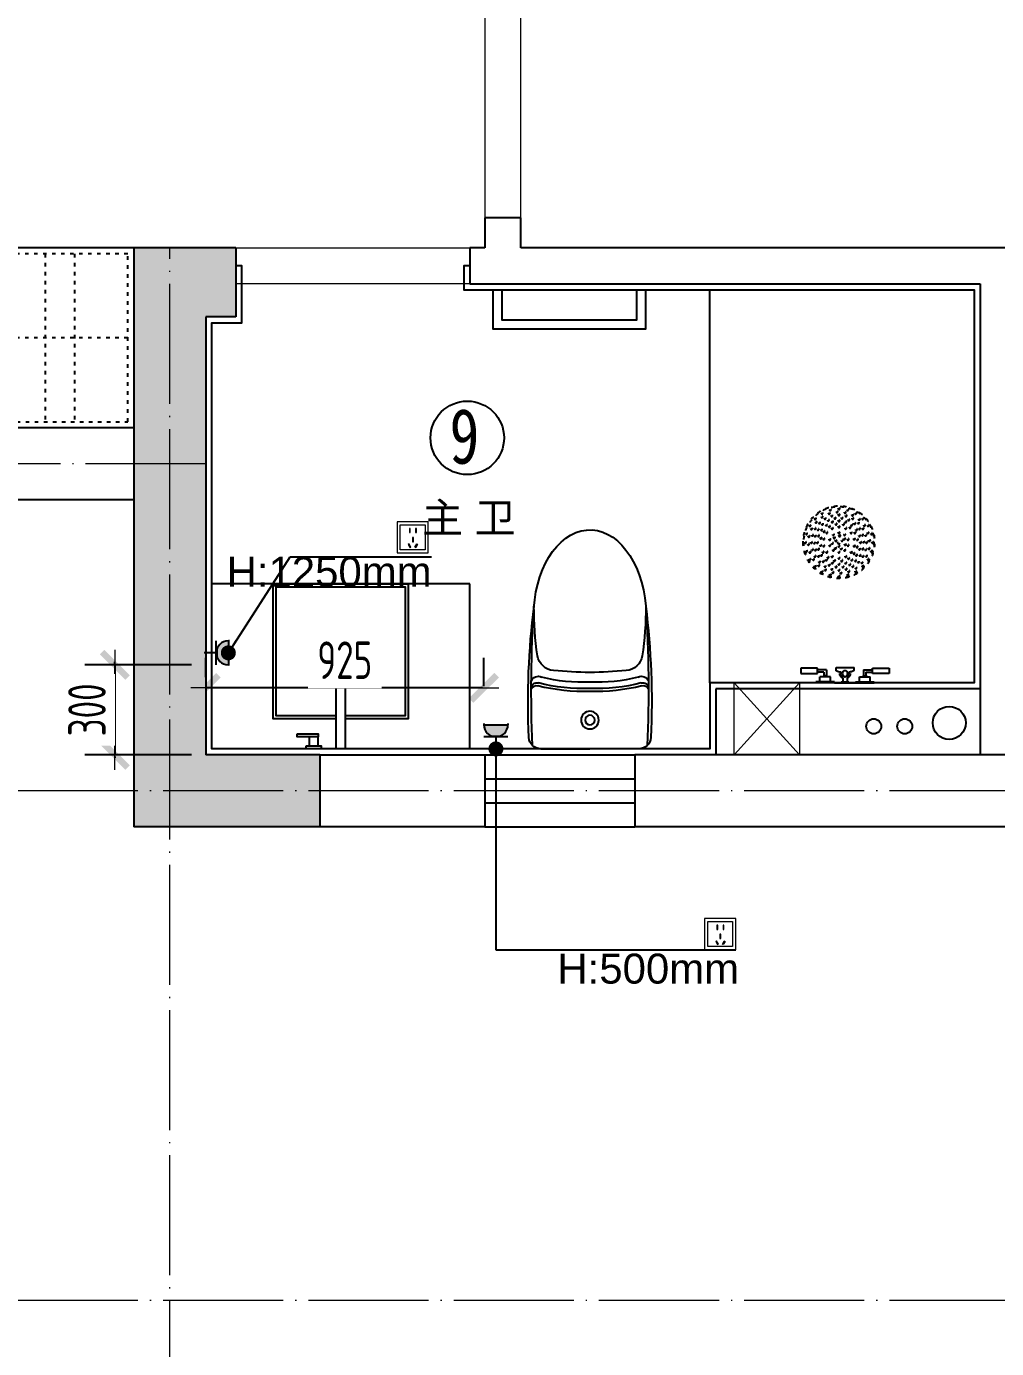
# Model space of a CAD drawing. Header units: inches. Extents: x -50945 to 250244, y -404780 to 18493.
# Drawn here: x 102031 to 105263, y -284927 to -280521 of the extents above; entities that cross this region are included whole.
import ezdxf

# ---------------------------------------------------------------- set-up
doc = ezdxf.new("R2010")
doc.units = ezdxf.units.IN
doc.header["$MEASUREMENT"] = 0
for name, pattern in [('ACAD_ISO03W100', [30, 12, -18]), ('DOTE', [2.42, 2, -0.2, 0.02, -0.2]), ('iGo户型优化31', [0.35, 0.25, -0.1])]:
    doc.linetypes.add(name, pattern=pattern)
for name, color, linetype, lineweight in [('0000插座', 1, 'Continuous', 25), ('0000照明', 241, 'Continuous', 25), ('天棚材质标注', 2, 'Continuous', 5), ('门', 65, 'Continuous', 13)]:
    doc.layers.add(name, color=color, linetype=linetype, lineweight=lineweight)
for name, color, linetype in [('D-ARCHI', 250, 'Continuous'), ('EVH 立面填充', 8, 'Continuous'), ('IBS-003-建筑窗框', 3, 'Continuous'), ('IBS-182-原建筑非承重墙', 150, 'Continuous'), ('IBS-200-原建筑承重墙柱', 200, 'Continuous'), ('IBS-63-原建筑窗', 63, 'Continuous'), ('IDS-030-造型完成面(看线)', 30, 'Continuous'), ('IDS-040-固定高家具', 40, 'Continuous'), ('IFF-31-卫浴洁具', 31, 'Continuous'), ('iGo户型优化', 7, 'Continuous'), ('房间编号', 50, 'Continuous')]:
    doc.layers.add(name, color=color, linetype=linetype)
doc.styles.add('ARI', font='', dxfattribs={"width": 0.8, "height": 200})
doc.styles.add('HBA-DIMT', font='ARCHS.SHX', dxfattribs={"width": 0.8})
doc.styles.add('MtXpl_Arial_Unicode_', font='Arial Unicode.ttf')
doc.styles.get("Standard").update_dxf_attribs({"font": 'Arial.ttf'})
doc.styles.get('ARI').set_extended_font_data('SimSun')
doc.dimstyles.new('HBA_40', dxfattribs={"dimscale": 50, "dimtxt": 2.5, "dimasz": 0.1, "dimexe": 2, "dimexo": 2.5, "dimgap": 0.6, "dimtad": 1, "dimdec": 0, "dimrnd": 5, "dimzin": 0, "dimtxsty": 'HBA-DIMT', "dimblk": 'HBA_DIMENSION_TICK', "dimblk1": 'HBA_DIMENSION_TICK', "dimblk2": 'HBA_DIMENSION_TICK', "dimcen": 0.125, "dimclrd": 44, "dimclre": 44, "dimclrt": 2, "dimadec": 0, "dimazin": 0, "dimtfac": 1, "dimtdec": 0, "dimtix": 1, "dimtmove": 1, "dimatfit": 3, "dimldrblk": 'HBA_Leader_Dot', "dimfxl": 0, "dimtvp": 1, "dimtfill": 1, "dimtolj": 1, "dimtzin": 0, "dimarcsym": 0})

# ---------------------------------------------------------------- blocks, each defined once
blk = doc.blocks.new('A$C4f8d1d60')
at = {"color": 8}
for p, q in [((48.8, 294, 0), (31.2, 294, 0)), ((31.2, 294, 0), (31.2, 239, 0)), ((48.8, 239, 0), (48.8, 294, 0)), ((48.8, 294, 0), (48.8, 294, 0)), ((3.6, 244, 0), (0, 244, 0)), ((0, 182, 0), (0, 244, 0)), ((3.6, 182, 0), (3.6, 244, 0)), ((3.6, 230.5, 0), (20, 230.5, 0)), ((20, 195.5, 0), (20, 230.5, 0)), ((31.2, 239, 0), (48.8, 239, 0)), ((36, 217, 0), (36, 239, 0)), ((44, 209, 0), (44, 239, 0)), ((3.6, 182, 0), (0, 182, 0)), ((0, 112, 0), (0, 182, 0)), ((3.6, 195.5, 0), (20, 195.5, 0)), ((24, 220, 0), (20, 220, 0)), ((24, 206, 0), (20, 206, 0)), ((24, 206, 0), (24, 220, 0)), ((36, 217, 0), (24, 217, 0)), ((44, 209, 0), (24, 209, 0)), ((41, 177.9, 0), (50.8, 177.9, 0)), ((50.8, 117.7, 0), (50.8, 177.9, 0)), ((3.6, 159.5, 0), (0, 159.5, 0)), ((0, 159.5, 0), (0, 134.5, 0)), ((3.6, 134.5, 0), (0, 134.5, 0)), ((3.6, 134.5, 0), (3.6, 159.5, 0)), ((15.4, 154.5, 0), (3.6, 154.5, 0)), ((15.4, 139.5, 0), (3.6, 139.5, 0)), ((31.2, 164.5, 0), (31.2, 159.5, 0)), ((31.2, 159.5, 0), (36.2, 159.5, 0)), ((31.2, 134.5, 0), (31.2, 129.5, 0)), ((31.2, 134.5, 0), (36.2, 134.2, 0)), ((3.6, 112, 0), (0, 112, 0)), ((0, 112, 0), (0, 50, 0)), ((3.6, 112, 0), (3.6, 50, 0)), ((3.6, 98.5, 0), (20, 98.5, 0)), ((20, 98.5, 0), (20, 63.5, 0)), ((40.5, 117.7, 0), (50.8, 117.7, 0)), ((3.6, 50, 0), (0, 50, 0)), ((3.6, 63.5, 0), (20, 63.5, 0)), ((24, 88, 0), (20, 88, 0)), ((24, 74, 0), (20, 74, 0)), ((24, 88, 0), (24, 74, 0)), ((44, 85, 0), (24, 85, 0)), ((36, 77, 0), (24, 77, 0)), ((31.2, 0, 0), (31.2, 55, 0)), ((31.2, 55, 0), (48.8, 55, 0)), ((36, 77, 0), (36, 55, 0)), ((44, 85, 0), (44, 55, 0)), ((48.8, 55, 0), (48.8, 0, 0)), ((48.8, 0, 0), (31.2, 0, 0)), ((48.8, 0, 0), (48.8, 0, 0))]:
    blk.add_line(p, q, dxfattribs=at)
at = {"color": 8, "linetype": 'ACAD_ISO03W100'}
for centre, radius in [((468.8, 126.7, 0), 120), ((468.8, 126.7, 0), 118), ((412.8, 223.7, 0), 3), ((423.5, 218.1, 0), 3), ((439.9, 234.9, 0), 3), ((448.7, 226.8, 0), 3), ((468.8, 238.7, 0), 3), ((468.8, 218.7, 0), 3), ((475.3, 228.5, 0), 3), ((497.8, 234.9, 0), 3), ((501.4, 223.4, 0), 3), ((524.8, 223.7, 0), 3), ((371.8, 182.7, 0), 3), ((383.9, 183.2, 0), 3), ((389.6, 205.9, 0), 3), ((401.4, 203.3, 0), 3), ((403.8, 191.8, 0), 3), ((408, 181.7, 0), 3), ((422.8, 206.4, 0), 3), ((425.9, 196.6, 0), 3), ((426.5, 185, 0), 3), ((432.2, 176.7, 0), 3), ((445, 215.6, 0), 3), ((446.6, 195.2, 0), 3), ((447.4, 205.9, 0), 3), ((454.1, 187, 0), 3), ((457.3, 177.4, 0), 3), ((468.8, 198.7, 0), 3), ((470.5, 208.7, 0), 3), ((478.3, 188, 0), 3), ((480.4, 177.4, 0), 3), ((491.1, 195.2, 0), 3), ((492.7, 215.6, 0), 3), ((493.6, 204.9, 0), 3), ((501, 179.8, 0), 3), ((511.2, 185, 0), 3), ((514.6, 194.8, 0), 3), ((514.8, 206.4, 0), 3), ((525.3, 211.7, 0), 3), ((531.9, 179.2, 0), 3), ((533.9, 191.8, 0), 3), ((545.4, 194.2, 0), 3), ((548, 205.9, 0), 3), ((565.8, 182.7, 0), 3), ((360.7, 155.7, 0), 3), ((367, 133.2, 0), 3), ((372.2, 159.3, 0), 3), ((380, 150.6, 0), 3), ((387.9, 140.1, 0), 3), ((389.2, 172.7, 0), 3), ((395, 162.3, 0), 3), ((400.4, 149, 0), 3), ((407.6, 136.2, 0), 3), ((410.6, 169.1, 0), 3), ((415.8, 158.9, 0), 3), ((422, 149.3, 0), 3), ((436.4, 167.4, 0), 3), ((443, 145.6, 0), 3), ((448.2, 134.3, 0), 3), ((459, 157.2, 0), 3), ((461.8, 147.6, 0), 3), ((474.8, 137.1, 0), 3), ((478.7, 157.2, 0), 3), ((480.8, 145.2, 0), 3), ((494.7, 145.6, 0), 3), ((501.3, 167.4, 0), 3), ((515.7, 149.3, 0), 3), ((518.8, 163.4, 0), 3), ((527.1, 169.1, 0), 3), ((529.1, 141.5, 0), 3), ((537.3, 149, 0), 3), ((544.1, 159.3, 0), 3), ((548.5, 172.7, 0), 3), ((550.2, 136.7, 0), 3), ((557.7, 150.6, 0), 3), ((560.2, 172, 0), 3), ((568.8, 146.8, 0), 3), ((577, 155.7, 0), 3), ((356.8, 126.7, 0), 3), ((360.7, 97.8, 0), 3), ((368.8, 106.7, 0), 3), ((376.8, 126.7, 0), 3), ((380, 102.9, 0), 3), ((387.5, 116.8, 0), 3), ((393.6, 94.2, 0), 3), ((396.8, 126.7, 0), 3), ((400.4, 104.5, 0), 3), ((408.6, 112, 0), 3), ((416.8, 126.7, 0), 3), ((418.8, 90.1, 0), 3), ((422, 104.2, 0), 3), ((436.4, 86.1, 0), 3), ((436.8, 126.7, 0), 3), ((443, 107.9, 0), 3), ((450.1, 115.3, 0), 3), ((456.8, 126.7, 0), 3), ((459, 96.3, 0), 3), ((466.1, 104.9, 0), 3), ((468.8, 126.7, 0), 5), ((474.8, 116.4, 0), 3), ((478.7, 96.3, 0), 3), ((484.2, 111, 0), 3), ((490.7, 128.9, 0), 3), ((494.7, 107.9, 0), 3), ((500.8, 126.7, 0), 3), ((501.3, 86.1, 0), 3), ((515.7, 104.2, 0), 3), ((520.8, 126.7, 0), 3), ((521.8, 94.6, 0), 3), ((530.1, 117.3, 0), 3), ((537.3, 104.5, 0), 3), ((540.8, 126.7, 0), 3), ((542.7, 91.2, 0), 3), ((549.8, 113.4, 0), 3), ((557.7, 102.9, 0), 3), ((560.8, 126.7, 0), 3), ((565.5, 94.2, 0), 3), ((570.6, 120.3, 0), 3), ((577, 97.8, 0), 3), ((580.8, 126.7, 0), 3), ((371.8, 70.7, 0), 3), ((377.5, 81.5, 0), 3), ((389.2, 80.7, 0), 3), ((389.6, 47.6, 0), 3), ((392.3, 59.3, 0), 3), ((403.8, 61.7, 0), 3), ((405.8, 74.3, 0), 3), ((410.6, 84.4, 0), 3), ((412.3, 41.8, 0), 3), ((422.8, 47.1, 0), 3), ((423.1, 58.7, 0), 3), ((426.5, 68.5, 0), 3), ((436.7, 73.7, 0), 3), ((444.1, 48.6, 0), 3), ((446.6, 58.3, 0), 3), ((457.3, 76.1, 0), 3), ((459.4, 65.5, 0), 3), ((467.2, 44.8, 0), 3), ((468.8, 54.7, 0), 3), ((480.4, 76.1, 0), 3), ((483.6, 66.5, 0), 3), ((490.3, 47.6, 0), 3), ((491.1, 58.3, 0), 3), ((505.5, 76.8, 0), 3), ((511.2, 68.5, 0), 3), ((511.7, 56.9, 0), 3), ((514.8, 47.1, 0), 3), ((527.1, 84.4, 0), 3), ((529.7, 71.8, 0), 3), ((533.9, 61.7, 0), 3), ((536.2, 50.2, 0), 3), ((548, 47.6, 0), 3), ((548.5, 80.7, 0), 3), ((553.8, 70.3, 0), 3), ((565.8, 70.7, 0), 3), ((412.8, 29.8, 0), 3), ((436.2, 30.1, 0), 3), ((439.9, 18.6, 0), 3), ((445, 37.9, 0), 3), ((462.4, 25, 0), 3), ((468.8, 34.7, 0), 3), ((468.8, 14.7, 0), 3), ((488.9, 26.7, 0), 3), ((492.7, 37.9, 0), 3), ((497.8, 18.6, 0), 3), ((514.1, 35.4, 0), 3), ((524.8, 29.8, 0), 3)]:
    blk.add_circle(centre, radius, dxfattribs=at)
at = {"color": 8}
blk.add_circle((31.2, 147, 0), 9.39, dxfattribs=at)
for centre, radius, start, end in [((74.7, 159.2, 0), 38.6, 151.0182, 179.603), ((31.2, 147, 0), 17.5, 89.9939, 154.6169), ((31.2, 147, 0), 17.5, 205.3708, 269.9939), ((31.2, 147, 0), 12.5, 89.9939, 269.9939), ((63.6, 132.7, 0), 27.5, 176.8326, 212.9544)]:
    blk.add_arc(centre, radius, start, end, dxfattribs=at)
blk = doc.blocks.new('rtger')
at = {"layer": 'IFF-31-卫浴洁具', "ltscale": 0.02}
for p in [(64161.1, 9478.3), (64161.1, 9151.3)]:
    blk.add_line(p, (64161.1, 9314.8), dxfattribs=at)
for radius in [29.6, 16.1]:
    blk.add_circle((64065.2, 9314.8), radius, dxfattribs=at)
for centre, radius, start, end in [((64006, 6943.5), 2577.4, 87.4001, 97.1336), ((64121.1, 9478.3), 40, 0, 87.4001), ((63964.2, 5198.4), 4311.6, 87.5288, 93.6994), ((63692.6, 8401.4), 1099.7, 81.703, 90.3481), ((63840.4, 9430.5), 60, 5.3921, 79.5299), ((63943.3, 9486.8), 24.1, 108.0596, 207.7967), ((63387.3, 9338.5), 552, 357.5425, 14.3815), ((63959.2, 9491.3), 18.8, 84.0685, 197.6407), ((63367.8, 9338.5), 592, 357.7467, 14.3815), ((63968.4, 9493.3), 18.2, 113.5276, 196.6187), ((63367.8, 9338.5), 602, 357.7467, 14.3815), ((62528, 9306.6), 1378.2, 0.3409, 5.3921), ((62528, 9323), 1378.2, 354.6079, 359.6591), ((63387.3, 9291.2), 552, 345.6185, 2.4575), ((63367.8, 9291.2), 592, 345.6185, 2.2533), ((63367.8, 9291.2), 602, 345.6185, 2.2533), ((63840.4, 9199.2), 60, 280.4701, 354.6079), ((63692.6, 10228.3), 1099.7, 269.6519, 278.297), ((64006, 11686.2), 2577.4, 262.8664, 272.5999), ((63964.2, 13431.3), 4311.6, 266.3006, 272.4712), ((63943.3, 9142.8), 24.1, 152.2033, 251.9404), ((63959.2, 9138.4), 18.8, 162.3593, 275.9315), ((63968.4, 9136.4), 18.2, 163.3813, 246.4724), ((64121.1, 9151.3), 40, 272.5999, 0)]:
    blk.add_arc(centre, radius, start, end, dxfattribs=at)
blk.add_ellipse((63720.4, 9314.8), major_axis=(289.3, 0), ratio=0.648116, start_param=1.570796, end_param=4.592942, dxfattribs=at)
blk = doc.blocks.new('抖音iGo户型优化-0715')
at = {"layer": 'IFF-31-卫浴洁具'}
for points in [[(13559.5, -200880.3), (13529.5, -200880.3), (13529.5, -200630.3), (13559.5, -200630.3)], [(13659.5, -200640.3), (13609.5, -200640.3), (13609.5, -200630.3), (13659.5, -200630.3)], [(13649.5, -200640.3), (13619.5, -200640.3), (13619.5, -200670.3), (13649.5, -200670.3)], [(13689.5, -200680.6), (13619.5, -200680.6), (13619.5, -200670.6), (13689.5, -200670.6)]]:
    blk.add_lwpolyline(points, close=True, dxfattribs=at)
blk.add_lwpolyline([(13559.5, -200730.3), (13769.5, -200730.3), (13769.5, -201180.3), (13319.5, -201180.3), (13319.5, -200730.3), (13529.5, -200730.3)], dxfattribs=at)
at = {"layer": 'iGo户型优化', "color": 251, "ltscale": 333}
blk.add_lwpolyline([(13559.5, -200740.3), (13759.5, -200740.3), (13759.5, -201170.3), (13329.5, -201170.3), (13329.5, -200740.3), (13529.5, -200740.3)], dxfattribs=at)
at = {"layer": 'iGo户型优化', "color": 7}
blk.add_circle((13544.5, -200955.3), 25, dxfattribs=at)
blk = doc.blocks.new('_LINKPT1')
blk.add_line((0, 0), (0, 0))
blk = doc.blocks.new('M_X23')
for p, q in [((-0.5, 1.05), (-0.5, 1)), ((-0.5, 1), (0.5, 1)), ((0.5, 1.05), (0.5, 1)), ((0.5, 0.5), (-0.5, 0.5)), ((0, 0.5), (0, 0))]:
    blk.add_line(p, q)
blk.add_arc((0, 1), 0.5, 180, 0)
for points in [[(0.433, 0.75), (-0.433, 0.75), (0.5, 1), (-0.5, 1)], [(0.25, 0.567), (-0.25, 0.567), (0.433, 0.75), (-0.433, 0.75)], [(0, 0.5), (0, 0.5), (0.25, 0.567), (-0.25, 0.567)]]:
    blk.add_solid(points)
blk.add_blockref('_LINKPT1', (0.001, 0))
at = {"width": 0.8, "flags": 9}
blk.add_attdef('A', (0, 0), '', height=0.00002, dxfattribs=at)
blk = doc.blocks.new('HBA_DIMENSION_TICK')
at = {"color": 0, "linetype": 'ByBlock'}
for p, q in [((-10, 0), (0, 0)), ((0, 0), (10, 0))]:
    blk.add_line(p, q, dxfattribs=at)
at = {"color": 50, "linetype": 'ByBlock'}
blk.add_solid([(-10, -7), (-7, -10), (7, 10), (10, 7)], dxfattribs=at)
blk = doc.blocks.new('*D782')
at = {"layer": 'Defpoints', "color": 0, "transparency": 16777216}
for p in [(102628.4, -282725.5), (102628.4, -282814.5), (103555.2, -282844.5)]:
    blk.add_point(p, dxfattribs=at)
at = {"layer": '天棚材质标注', "color": 44, "lineweight": -2, "transparency": 16777216}
for p, q in [((102628.4, -282689.5), (102628.4, -282625.5)), ((103555.2, -282719.5), (103555.2, -282625.5)), ((103550.2, -282725.5), (102633.4, -282725.5))]:
    blk.add_line(p, q, dxfattribs=at)
at = {"layer": '天棚材质标注', "color": 44, "lineweight": -2, "transparency": 16777216, "xscale": 5, "yscale": 5, "zscale": 5, "rotation": 180}
blk.add_blockref('HBA_DIMENSION_TICK', (102628.4, -282725.5), dxfattribs=at)
at = {"layer": '天棚材质标注', "color": 44, "lineweight": -2, "transparency": 16777216, "xscale": 5, "yscale": 5, "zscale": 5}
blk.add_blockref('HBA_DIMENSION_TICK', (103555.2, -282725.5), dxfattribs=at)
at = {"layer": '天棚材质标注', "color": 2, "transparency": 16777216, "insert": (103091.8, -282633), "char_height": 125, "attachment_point": 5, "style": 'HBA-DIMT', "bg_fill": 3, "box_fill_scale": 1.25, "bg_fill_color": 256, "bg_fill_true_color": 13158600, "bg_fill_transparency": 0}
blk.add_mtext('\\A1;925', dxfattribs=at)
blk = doc.blocks.new('HBA_Leader_Dot')
at = {"color": 0, "linetype": 'ByBlock'}
blk.add_line((-5, 0), (-10, 0), dxfattribs=at)
at = {"color": 0, "linetype": 'ByBlock', "const_width": 5}
blk.add_lwpolyline([(-2.5, 0, 1), (2.5, 0, 1)], format="xyb", close=True, dxfattribs=at)
blk = doc.blocks.new('h46jtr')
at = {"lineweight": 0}
for points in [[(4759.4, 50.76), (4763.7, 50.76), (4763.7, 46.46), (4759.4, 46.46)], [(4763.27, 50.33), (4759.83, 50.33), (4759.83, 46.89), (4763.27, 46.89)], [(4761.03, 49.83), (4761.14, 49.83), (4761.14, 49.26), (4761.03, 49.26)], [(4761.88, 49.83), (4762, 49.83), (4762, 49.26), (4761.88, 49.26)], [(4760.98, 47.68), (4760.86, 47.61), (4761.13, 47.16), (4761.24, 47.22)], [(4761.44, 48.58), (4761.59, 48.58), (4761.59, 48), (4761.44, 48)], [(4762.05, 47.68), (4762.16, 47.61), (4761.9, 47.16), (4761.79, 47.22)]]:
    blk.add_lwpolyline(points, close=True, dxfattribs=at)
blk = doc.blocks.new('*D783')
at = {"layer": 'Defpoints', "color": 0, "transparency": 16777216}
for p in [(102705.8, -282648.6), (102325.3, -282948.6), (102705.8, -282948.6)]:
    blk.add_point(p, dxfattribs=at)
at = {"layer": '天棚材质标注', "color": 44, "lineweight": -2, "transparency": 16777216}
for p, q in [((102580.8, -282648.6), (102225.3, -282648.6)), ((102325.3, -282643.6), (102325.3, -282638.6)), ((102325.3, -282648.6), (102325.3, -282948.6)), ((102580.8, -282948.6), (102225.3, -282948.6)), ((102325.3, -282953.6), (102325.3, -282958.6))]:
    blk.add_line(p, q, dxfattribs=at)
at = {"layer": '天棚材质标注', "color": 44, "lineweight": -2, "transparency": 16777216, "xscale": 5, "yscale": 5, "zscale": 5}
for p, rotation in [((102325.3, -282648.6), 270), ((102325.3, -282948.6), 90)]:
    blk.add_blockref('HBA_DIMENSION_TICK', p, dxfattribs=dict(at, rotation=rotation))
at = {"layer": '天棚材质标注', "color": 2, "transparency": 16777216, "insert": (102232.8, -282798.6), "char_height": 125, "attachment_point": 5, "rotation": 90, "style": 'HBA-DIMT', "bg_fill": 3, "box_fill_scale": 1.25, "bg_fill_color": 256, "bg_fill_true_color": 13158600, "bg_fill_transparency": 0}
blk.add_mtext('\\A1;300', dxfattribs=at)

msp = doc.modelspace()

# ---------------------------------------------------------------- hatches: boundary and pattern name
at = {"layer": 'EVH 立面填充'}
h = msp.add_hatch(color=256, dxfattribs=at)
h.dxf.hatch_style = 1
h.paths.add_polyline_path([(102388.37, -283188.62), (103008.37, -283188.62), (103008.37, -282948.62), (102628.37, -282948.62), (102628.37, -281488.62), (102728.37, -281488.62), (102728.37, -281258.62), (102388.37, -281258.62)])

# ---------------------------------------------------------------- linework, layer by layer
at = {"layer": 'D-ARCHI', "color": 251, "linetype": 'DOTE', "lineweight": 5, "ltscale": 200}
for p, q in [((102508.37, -287586.95), (102508.37, -281258.62)), ((102628.37, -281978.62), (96111.41, -281978.62)), ((116438.67, -283068.62), (96111.41, -283068.62)), ((116438.67, -284766.95), (96111.41, -284766.95))]:
    msp.add_line(p, q, dxfattribs=at)
at = {"layer": 'IBS-003-建筑窗框', "color": 251, "ltscale": 10}
for p, q in [((103558.37, -282948.62), (104058.37, -282948.62)), ((103558.37, -283188.62), (104058.37, -283188.62))]:
    msp.add_line(p, q, dxfattribs=at)
at = {"layer": 'IBS-182-原建筑非承重墙'}
for p, q in [((103678.37, -281158.62), (103558.37, -281158.62)), ((103558.37, -281158.62), (103558.37, -281258.62)), ((103678.37, -281258.62), (103678.37, -281158.62)), ((103558.37, -281258.62), (103508.37, -281258.62)), ((103508.37, -281258.62), (103508.37, -281378.62)), ((107328.37, -281258.62), (103678.37, -281258.62)), ((103508.37, -281378.62), (105208.37, -281378.62)), ((105208.37, -281378.62), (105208.37, -282948.62)), ((102388.37, -281858.62), (99438.67, -281858.62)), ((102388.37, -282098.62), (99438.67, -282098.62)), ((104328.37, -282728.62), (104328.37, -282948.62)), ((105208.37, -282728.62), (104328.37, -282728.62)), ((103008.37, -282948.62), (103558.37, -282948.62)), ((103558.37, -282948.62), (103558.37, -283188.62)), ((105438.37, -282948.62), (104058.37, -282948.62)), ((104058.37, -282948.62), (104058.37, -283188.62)), ((103558.37, -283188.62), (103008.37, -283188.62)), ((106518.37, -283188.62), (104058.37, -283188.62))]:
    msp.add_line(p, q, dxfattribs=at)
for centre, radius in [((105105.56, -282842), 55), ((104854.06, -282853.43), 25), ((104957.4, -282853.43), 25)]:
    msp.add_circle(centre, radius, dxfattribs=at)
at = {"layer": 'IBS-200-原建筑承重墙柱', "ltscale": 0.02}
for p, q in [((102728.37, -281258.62), (102388.37, -281258.62)), ((102388.37, -281258.62), (102388.37, -283188.62)), ((102728.37, -281258.62), (102728.37, -281488.62)), ((102728.37, -281488.62), (102628.37, -281488.62)), ((102628.37, -281488.62), (102628.37, -282948.62)), ((103008.37, -282948.62), (102628.37, -282948.62)), ((103008.37, -282948.62), (103008.37, -283188.62)), ((103008.37, -283188.62), (102388.37, -283188.62))]:
    msp.add_line(p, q, dxfattribs=at)
at = {"layer": 'IBS-63-原建筑窗'}
for p, q in [((103558.37, -283028.62), (104058.37, -283028.62)), ((103558.37, -283108.62), (104058.37, -283108.62))]:
    msp.add_line(p, q, dxfattribs=at)
at = {"layer": 'IDS-030-造型完成面(看线)'}
msp.add_lwpolyline([(103508.37, -281318.62), (103488.37, -281318.62), (103488.37, -281398.62), (105188.37, -281398.62), (105188.37, -282708.62), (104308.37, -282708.62), (104308.37, -282928.62), (102648.37, -282928.62), (102648.37, -281508.62), (102748.37, -281508.62), (102748.37, -281318.62), (102728.37, -281318.62)], dxfattribs=at)
at = {"layer": 'IDS-040-固定高家具'}
msp.add_line((102388.37, -281258.62), (99038.67, -281258.62), dxfattribs=at)
at = {"layer": 'IDS-040-固定高家具', "linetype": 'ACAD_ISO03W100'}
for p, q in [((102094, -281278.62), (102094, -281838.62)), ((102190.68, -281278.62), (102190.68, -281838.62)), ((102368.37, -281558.62), (99058.67, -281558.62))]:
    msp.add_line(p, q, dxfattribs=at)
msp.add_lwpolyline([(99058.67, -281838.62), (102368.37, -281838.62), (102368.37, -281278.62), (99058.67, -281278.62)], close=True, dxfattribs=at)
at = {"layer": 'IFF-31-卫浴洁具', "ltscale": 0.02}
for p, q in [((104308.37, -282708.62), (104308.37, -281398.62)), ((103508.37, -282378.62), (102648.37, -282378.62)), ((103508.37, -282928.62), (103508.37, -282378.62))]:
    msp.add_line(p, q, dxfattribs=at)
for points in [[(103585.13, -281398.62), (103585.13, -281528.62), (104095.13, -281528.62), (104095.13, -281398.62)], [(103615.13, -281398.62), (103615.13, -281498.62), (104065.13, -281498.62), (104065.13, -281398.62)]]:
    msp.add_lwpolyline(points, dxfattribs=at)
at = {"layer": '天棚材质标注', "color": 1}
for p, q in [((104607.27, -282948.62), (104389.64, -282708.62)), ((104389.64, -282948.62), (104607.27, -282708.62))]:
    msp.add_line(p, q, dxfattribs=at)
msp.add_lwpolyline([(104389.64, -282708.62), (104607.27, -282708.62), (104607.27, -282948.62), (104389.64, -282948.62)], close=True, dxfattribs=at)
at = {"layer": '房间编号'}
msp.add_circle((103499.96, -281892.06), 122.5, dxfattribs=at)
at = {"layer": '门', "color": 8, "lineweight": 5}
for points in [[(103558.37, -281158.62), (103678.67, -281158.62), (103678.67, -280278.62), (103558.37, -280278.62)], [(103508.37, -281378.62), (102728.37, -281378.62), (102728.37, -281258.62), (103508.37, -281258.62)]]:
    msp.add_lwpolyline(points, close=True, dxfattribs=at)

# ---------------------------------------------------------------- block references
at = {"color": 7, "linetype": 'iGo户型优化31', "rotation": 180}
msp.add_blockref('抖音iGo户型优化-0715', (116622.82, -483558.89), dxfattribs=at)
at = {"layer": '0000插座', "color": 8, "lineweight": 5, "xscale": -24.14285714285714, "yscale": 24.14285714285714, "zscale": 24.14285714285714}
for p in [(218275.23, -283396.84), (219299.8, -284719.46)]:
    msp.add_blockref('h46jtr', p, dxfattribs=at)
at = {"layer": '0000插座', "lineweight": 5, "xscale": 80.1239835984177, "yscale": 80.1239835984177, "zscale": 80.1239835984177}
msp.add_blockref('M_X23', (103595.27, -282928.62), dxfattribs=at)
at = {"layer": 'IFF-31-卫浴洁具', "ltscale": 0.02, "xscale": -1}
for name, p, rotation in [('A$C4f8d1d60', (104611.37, -282708.62, 0), 270), ('rtger', (113223.21, -218767.48), 89.99999999999928)]:
    msp.add_blockref(name, p, dxfattribs=dict(at, rotation=rotation))

# ---------------------------------------------------------------- texts
at = {"layer": '0000插座', "char_height": 100, "width": 2800.5718, "attachment_point": 3, "style": 'MtXpl_Arial_Unicode_'}
for s, insert in [('H:1250mm', (103380.97, -282288.29)), ('H:500mm', (104405.54, -283610.91))]:
    msp.add_mtext(s, dxfattribs=dict(at, insert=insert))
at = {"layer": '房间编号', "color": 8, "style": 'MtXpl_Arial_Unicode_'}
msp.add_text('主 卫', height=100, dxfattribs=at).set_placement((103349.35, -282207.82))
at = {"layer": '房间编号', "insert": (103540.44, -281794.27), "char_height": 183.75, "width": 2606.4647, "attachment_point": 3, "style": 'ARI'}
msp.add_mtext('9', dxfattribs=at)

# ---------------------------------------------------------------- leaders
at = {"layer": '0000照明'}
msp.add_leader([(103595.31, -282928.62), (103595.31, -283597.77), (104394.19, -283597.77)], dimstyle='HBA_40', override={"dimtad": 0}, dxfattribs=at)

# ---------------------------------------------------------------- next in the draw order: dimensions: what is measured, and where the dimension line sits
at = {"layer": '天棚材质标注', "color": 6}
dim = msp.add_linear_dim(base=(102628.37, -282725.48), p1=(103555.21, -282844.49), p2=(102628.37, -282814.45), dimstyle='HBA_40', dxfattribs=at)
dim.commit()
dim.dimension.update_dxf_attribs({"geometry": '*D782', "text_midpoint": (103091.79, -282632.98)})

# ---------------------------------------------------------------- next in the draw order: block references
at = {"layer": '0000插座', "lineweight": 5, "xscale": 80.1239835984177, "yscale": 80.1239835984177, "zscale": 80.1239835984177, "rotation": 270}
msp.add_blockref('M_X23', (102623.65, -282608.56), dxfattribs=at)

# ---------------------------------------------------------------- next in the draw order: dimensions: what is measured, and where the dimension line sits
at = {"layer": '天棚材质标注', "color": 6}
dim = msp.add_linear_dim(base=(102325.26, -282948.62), p1=(102705.78, -282648.62), p2=(102705.78, -282948.62), angle=90, dimstyle='HBA_40', dxfattribs=at)
dim.commit()
dim.dimension.update_dxf_attribs({"geometry": '*D783', "text_midpoint": (102232.76, -282798.62)})

# ---------------------------------------------------------------- next in the draw order: leaders
msp.add_leader([(102703.78, -282608.56), (102909.22, -282288.29), (103380.97, -282288.29)], dimstyle='HBA_40', override={"dimgap": 0.6, "dimtad": 0}, dxfattribs=at)

doc.saveas('drawing.dxf')
